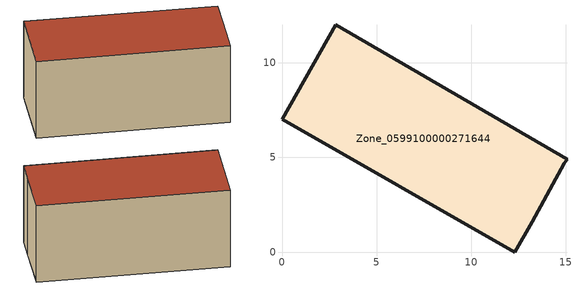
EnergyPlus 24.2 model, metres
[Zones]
Zone_0599100000271644
 floor ground (C_G): 0,7.02 2.83,12 15.06,4.91 14.92,4.69 13.22,1.61 12.29,0 z0
 wall outside (C_F): 2.83,12 0,7.02 12.29,0 13.22,1.61 14.92,4.69 15.06,4.91 2.83,12 z0:6.41
 roof outside (C_R): 15.06,4.91 2.83,12 0,7.02 12.29,0 13.22,1.61 14.92,4.69 z6.41
[BUILDING]
Pand.0599100000271644: North Axis=0; Terrain=City; Loads Convergence Tolerance Value=0.04; Temperature Convergence Tolerance Value=0.4; Solar Distribution=FullExterior; Maximum Number of Warmup Days=25; Minimum Number of Warmup Days=1
[Site:Location]
Rotterdam.The.Hague.AP_ZH_NLD Design_Conditions: Latitude=51.96; Longitude=4.45; Time Zone=1; Elevation=-4.5
[SITE:GROUNDTEMPERATURE:BUILDINGSURFACE]
18, 18, 18, 18, 18, 18, 18, 18, 18, 18, 18, 18
[MATERIAL] Thermal Absorptance=0.9; Solar Absorptance=0.7; Visible Absorptance=0.7
Name | Roughness | Thickness | Conductivity | Density | Specific Heat
G.TI.1946 | MediumSmooth | 0.15 | 1 | 540 | 1210
F.TI.1946 | Rough | 0.3 | 0.857143 | 1920 | 840
R.TI.1946 | MediumRough | 0.2 | 0.1 | 1500 | 1000
[CONSTRUCTION]
C_G: G.TI.1946
C_F: F.TI.1946
C_R: R.TI.1946
[ZONE]
Zone_0599100000271644: Type=1; Multiplier=1; Ceiling Height=Autocalculate; Volume=Autocalculate; Floor Area=autocalculate; Part of Total Floor Area=Yes
[ZONEINFILTRATION:DESIGNFLOWRATE]
Infil_Zone_0599100000271644: Zone or ZoneList or Space or SpaceList=Zone_0599100000271644; Schedule=AlwaysOn; Design Flow Rate Calculation Method=Flow/Area; Flow Rate per Floor Area=0.003; Constant Term Coefficient=1; Temperature Term Coefficient=0; Velocity Term Coefficient=0; Velocity Squared Term Coefficient=0
[HVACTEMPLATE:ZONE:IDEALLOADSAIRSYSTEM]
Zone_0599100000271644: Maximum Heating Supply Air Temperature=50; Minimum Cooling Supply Air Temperature=13; Maximum Heating Supply Air Humidity Ratio=0.0156; Minimum Cooling Supply Air Humidity Ratio=0.0077; Heating Limit=NoLimit; Cooling Limit=NoLimit; Dehumidification Control Type=ConstantSensibleHeatRatio; Cooling Sensible Heat Ratio=0.7; Dehumidification Setpoint=60; Humidification Control Type=None; Humidification Setpoint=30; Outdoor Air Method=None; Outdoor Air Flow Rate per Person=0.00944; Outdoor Air Flow Rate per Zone Floor Area=0; Outdoor Air Flow Rate per Zone=0; Demand Controlled Ventilation Type=None; Outdoor Air Economizer Type=NoEconomizer; Heat Recovery Type=None; Sensible Heat Recovery Effectiveness=0.7; Latent Heat Recovery Effectiveness=0.65
[ZONECONTROL:THERMOSTAT]
ThermostatControl_Zone_0599100000271644: Zone or ZoneList=Zone_0599100000271644; Control Type Schedule=DualSetpointControlType; Control 1=Thermostat_Zone_0599100000271644; Temperature Difference Between Cutout And Setpoint=0
[THERMOSTATSETPOINT:DUALSETPOINT]
Thermostat_Zone_0599100000271644: Heating Setpoint Temperature Schedule=HeatingSetpoint_Zone_0599100000271644; Cooling Setpoint Temperature Schedule=CoolingSetpoint_Zone_0599100000271644
[SCHEDULE:COMPACT]
HeatingSetpoint_Zone_0599100000271644: Through: 12/31, For: AllDays, Until: 24:00, 21
CoolingSetpoint_Zone_0599100000271644: Through: 12/31, For: AllDays, Until: 24:00, 24
DualSetpointControlType: Through: 12/31, For: AllDays, Until: 24:00, 4
AlwaysOn: Through: 12/31, For: AllDays, Until: 24:00, 1
